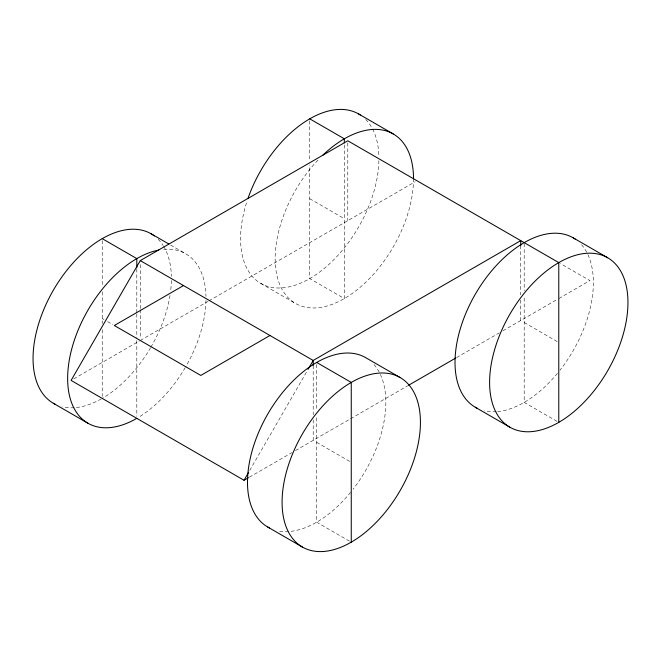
<?xml version="1.0" encoding="UTF-8"?>
<svg xmlns="http://www.w3.org/2000/svg" width="661" height="661" viewBox="0 0 661 661"><rect width="100%" height="100%" fill="white"/><g stroke="black" fill="none" stroke-linecap="round" stroke-linejoin="round"><path stroke-width="0.5" stroke-dasharray="3.31 2.48" d="M249.709 470.434L307.53 370.284M73.759 378.885L139.38 340.993M140.272 340.481L207.959 301.408M208.851 300.887L415.191 181.758M249.354 477.192L291.922 452.62M295.467 450.571L407.614 385.817M456.602 357.543L499.352 332.855M502.914 330.797L557.975 299.012M558.867 298.499L589.901 280.578L560.487 263.599M309.745 198.705L344.331 218.675M524.19 322.51L557.892 341.968M557 421.33L524.19 402.392L524.19 295.888M260.831 283.429L295.417 303.399M170.645 245.066L185.724 253.766M102.224 318.519L104 319.544M107.545 321.593L112.866 324.667M316.669 442.325L350.363 461.783M349.479 541.144L316.669 522.198L316.669 415.703M524.19 243.661L524.19 290.766M520.728 245.76L520.728 294.913M520.728 300.036L520.728 320.519M347.793 142.842L347.793 220.675M344.331 144.941L344.331 298.549L309.745 278.578L309.745 164.911M316.669 364.5L316.669 410.58M313.207 365.574L313.207 414.728M313.207 419.851L313.207 440.325M309.745 120.88L309.745 160.813M140.272 264.706L140.272 308.737M140.272 309.761L140.272 338.44M136.81 268.853L136.81 312.884M136.81 313.909L136.81 337.465M136.81 340.539L136.81 416.314M102.224 240.687L102.224 286.775M102.224 291.889L102.224 323.642M102.224 329.781L102.224 396.344M365.715 119.451A97.828 56.482 -60 0 1 372.126 128.176M372.581 129.027A97.828 56.482 -60 0 1 378.893 156.599M378.902 160.664A97.828 56.482 -60 0 1 293.971 285.585A97.828 56.482 -60 0 1 247.057 201.126M413.513 178.734A97.828 56.482 -60 0 1 353.114 292.84A97.828 56.482 -60 0 1 277.389 277.438A97.828 56.482 -60 0 1 318.569 159.425M158.194 239.265A97.828 56.482 -60 0 1 163.16 245.528M163.655 246.33A97.828 56.482 -60 0 1 171.373 276.414M171.381 280.479A97.828 56.482 -60 0 1 170.695 290.361M169.984 295.467A97.828 56.482 -60 0 1 151.138 346.761M150.625 347.636A97.828 56.482 -60 0 1 102.224 398.393M101.282 398.93A97.828 56.482 -60 0 1 75.255 407.647M74.272 407.721A97.828 56.482 -60 0 1 62.564 406.862M163.779 249.362A97.828 56.482 -60 0 1 205.959 296.384M205.968 300.449A97.828 56.482 -60 0 1 185.724 366.731M185.212 367.607A97.828 56.482 -60 0 1 138.446 417.397M581.548 244.752A97.828 56.482 -60 0 1 587.464 253.708M587.893 254.601A97.828 56.482 -60 0 1 560.016 370.16M557.471 373.316A97.828 56.482 -60 0 1 497.221 411.638M496.237 411.712A97.828 56.482 -60 0 1 484.521 410.853M374.027 364.558A97.828 56.482 -60 0 1 379.943 373.523M380.364 374.407A97.828 56.482 -60 0 1 353.106 489.181M350.603 492.329A97.828 56.482 -60 0 1 289.7 531.452M288.717 531.527A97.828 56.482 -60 0 1 278 530.882"/><path stroke-width="0.99" d="M558.776 422.354L558.776 262.607L347.793 140.793L140.272 260.608L71.099 380.422L244.033 480.266L248.47 477.705M244.033 480.266L248.676 472.218M308.043 369.392L313.207 360.452L520.728 240.637L520.728 245.76M183.502 285.569L114.328 325.509L200.795 375.431L269.969 335.491M408.506 385.305L455.71 358.055M358.659 113.981L393.245 133.952M573.104 237.795L607.69 257.757A97.828 56.482 -60 0 1 576.681 409.299A97.828 56.482 -60 0 1 491.958 360.385A97.828 56.482 -60 0 1 607.69 257.757M309.745 118.831L344.331 138.802L344.331 142.892M475.276 407.234L509.862 427.204M151.138 233.796L168.877 244.041M400.169 377.571A97.828 56.482 -60 0 0 284.437 480.2A97.828 56.482 -60 0 0 369.152 529.114A97.828 56.482 -60 0 0 400.169 377.571L365.583 357.601A97.828 56.482 -60 0 0 266.912 415.554A97.828 56.482 -60 0 0 269.473 527.974M102.224 238.646L136.81 258.608L136.81 267.829M140.272 260.608L313.207 360.452L313.207 365.574M316.669 362.451L351.255 382.422L351.255 542.169M53.31 403.243L87.896 423.205M267.755 527.048L302.341 547.019M248.057 198.201A97.828 56.482 -60 0 1 360.328 115.014M322.832 155.17A97.828 56.482 -60 0 1 413.513 178.734M55.037 404.168A97.828 56.482 -60 0 1 54.169 288.807A97.828 56.482 -60 0 1 154.418 235.969M136.81 418.363A97.828 56.482 -60 0 1 68.537 365.054A97.828 56.482 -60 0 1 158.772 250.065M477.002 408.159A97.828 56.482 -60 0 1 475.705 293.534A97.828 56.482 -60 0 1 575.582 239.373"/></g></svg>
